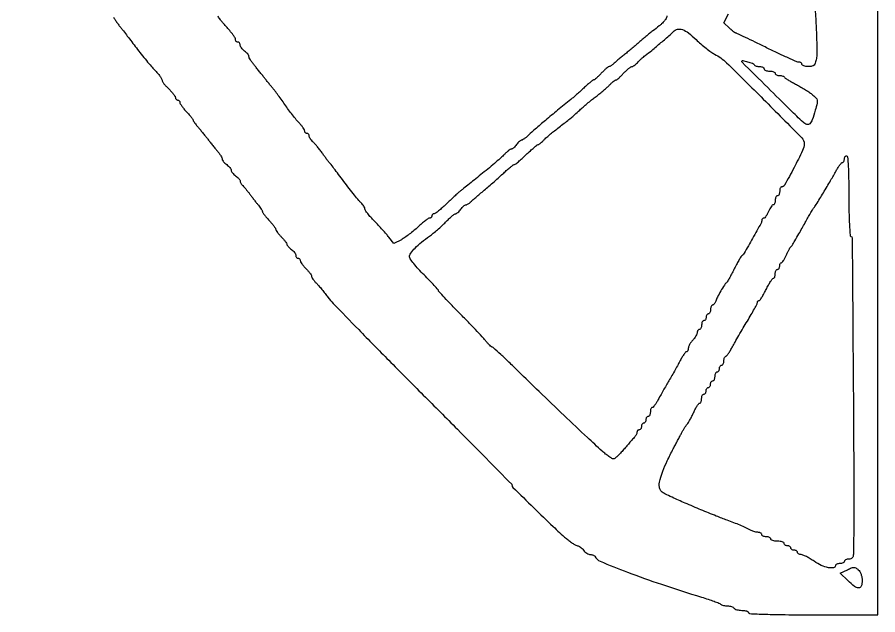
# Model space of a CAD drawing. Extents: x 57 to 443, y 375 to 2700.
# Drawn here: x 57.1 to 443, y 375 to 643.2 of the extents above; entities that cross this region are included whole.
import ezdxf

# ---------------------------------------------------------------- set-up
doc = ezdxf.new("R2010")
doc.units = 0

msp = doc.modelspace()

# ---------------------------------------------------------------- linework, layer by layer
for points in [[(57.051506, 2308.440691, 0.000008), (57.077585, 1547.715496, 0.000005), (57.123212, 784.070736, 0.04049)], [(100.196305, 643.25, 0.011109), (100.952865, 642.034113, 0.007037), (101.885679, 640.649618, 0.007067), (102.840667, 639.315045, 0.012946), (103.661912, 638.259338, -0.006384), (104.675932, 636.990534, -0.001315), (106.428812, 634.726612, -0.001383), (108.450949, 632.085617, -0.001301), (110.5, 629.379498, 0.006128), (112.652564, 626.592979, 0.005246), (114.985938, 623.710385, 0.00529), (117.16171, 621.135373, 0.015021), (118.75, 619.403493, -0.01567), (119.994532, 618.042909, -0.020195), (121.045313, 616.714298, -0.018403), (121.821998, 615.559235, -0.139691), (122, 614.934543, 0.141284), (122.173816, 614.33169, 0.022509), (122.88125, 613.31177, 0.023407), (123.851328, 612.155942, 0.018599), (125, 611, -0.018062), (126.148707, 609.846499, -0.022916), (127.11875, 608.698022, -0.021819), (127.828188, 607.687098, -0.143035), (128, 607.09879, 0.089824), (128.075976, 606.679287, 0.095294), (128.29375, 606.32277, 0.099782), (128.618491, 606.084236, 0.109085), (129, 606, -0.104567), (129.381563, 605.91932, -0.099082), (129.70625, 605.690319, -0.096551), (129.923859, 605.348188, -0.093772), (130, 604.945766, 0.136615), (130.163056, 604.360129, 0.017712), (130.879891, 603.262457, 0.019575), (131.848342, 601.996637, 0.015205), (132.995373, 600.695766, -0.008603), (134.143299, 599.428015, -0.012354), (135.112214, 598.26339, -0.008211), (135.873789, 597.267381, -0.158463), (135.995373, 596.90301, 0.138835), (136.097462, 596.55281, 0.012229), (136.611208, 595.775501, 0.015271), (137.286283, 594.866941, 0.011296), (138.085337, 593.90301, -0.004922), (139.039588, 592.781271, -0.002656), (140.193976, 591.381836, -0.002645), (141.355033, 589.943522, -0.00416), (142.335337, 588.69473, 0.002989), (143.326856, 587.42554, 0.001767), (144.524709, 585.921931, 0.001767), (145.731155, 584.429306, 0.003033), (146.748779, 583.19473, -0.017219), (147.609827, 582.087562, -0.020769), (148.337337, 580.989237, -0.019917), (148.866656, 580.028717, -0.116182), (148.998779, 579.470759, 0.13274), (149.13262, 578.977815, 0.03795), (149.587141, 578.320412, 0.035326), (150.234466, 577.627516, 0.031071), (151, 577, -0.031954), (151.765419, 576.370316, -0.035955), (152.4125, 575.670999, -0.038722), (152.86577, 575.004653, -0.13072), (153, 574.5, 0.13072), (153.13423, 573.995347, 0.038722), (153.5875, 573.329001, 0.035955), (154.234581, 572.629684, 0.031954), (155, 572, -0.025835), (155.765618, 571.385695, -0.031392), (156.4125, 570.732043, -0.032845), (156.873108, 570.128354, -0.147581), (157, 569.707812, 0.101072), (157.084336, 569.294867, 0.032773), (157.367187, 568.735877, 0.031141), (157.771623, 568.139898, 0.030396), (158.25, 567.593655, -0.018617), (158.864854, 566.924054, -0.006112), (159.720312, 565.894598, -0.006079), (160.64261, 564.727975, -0.006842), (161.5, 563.58389, 0.004724), (162.393358, 562.381232, 0.00326), (163.426562, 561.035737, 0.003287), (164.43712, 559.75481, 0.006716), (165.25, 558.765797, -0.016222), (165.920043, 557.918229, -0.020002), (166.485937, 557.084839, -0.018791), (166.900135, 556.359635, -0.120923), (167, 555.952746, 0.152182), (167.136571, 555.514428, 0.011281), (167.88125, 554.485867, 0.014844), (168.850827, 553.284179, 0.010694), (170, 552, -0.012224), (171.149038, 550.708038, -0.016535), (172.11875, 549.482539, -0.01353), (172.852977, 548.430398, -0.146591), (173, 547.939699, 0.142796), (173.136376, 547.471915, 0.018485), (173.734375, 546.605866, 0.020338), (174.542651, 545.610324, 0.015695), (175.5, 544.590909, -0.015258), (176.457376, 543.573251, -0.019909), (177.265625, 542.58303, -0.017884), (177.865346, 541.723098, -0.144293), (178, 541.266214, 0.149917), (178.125708, 540.856376, 0.031972), (178.5875, 540.260327, 0.030751), (179.234354, 539.612388, 0.025063), (180, 539, -0.038332), (180.765268, 538.353917, -0.039803), (181.4125, 537.606151, -0.043072), (181.860855, 536.871239, -0.115942), (182, 536.279241, 0.07663), (182.075344, 535.790518, 0.089631), (182.29375, 535.375777, 0.10076), (182.618634, 535.098521, 0.127083), (183, 535, -0.103674), (183.381574, 534.920022, -0.09892), (183.70625, 534.692898, -0.096788), (183.923826, 534.353602, -0.094588), (184, 533.954545, 0.131281), (184.148092, 533.400238, 0.023009), (184.734375, 532.481818, 0.023573), (185.542851, 531.442894, 0.019243), (186.5, 530.409091, -0.016788), (187.457284, 529.385273, -0.02138), (188.265625, 528.37642, -0.019947), (188.859613, 527.49475, -0.139131), (189, 527, 0.131914), (189.130913, 526.512429, 0.021636), (189.660937, 525.681667, 0.022517), (190.388528, 524.73675, 0.01818), (191.25, 523.788652, -0.015144), (192.317155, 522.628419, -0.006171), (193.700271, 520.989682, -0.006099), (195.144575, 519.190687, -0.007741), (196.431775, 517.493198, 0.033989), (198.749326, 514.748724, 0.000843), (210.198944, 502.962124, 0.001816), (223.711712, 489.198857, 0.001235), (239.181775, 473.63318, -0.000814), (254.448824, 458.297625, -0.001341), (267.303396, 445.273587, -0.000103), (278.803225, 433.554686, -0.196408), (279, 433.073077, 0.201026), (279.371, 432.187603, 0.000564), (288.725479, 423.004762, 0.003629), (297.360824, 414.668902, 0.011407), (303.323207, 409.25, 0.015184), (304.848039, 408.005531, 0.019207), (306.333376, 406.954688, 0.017557), (307.620095, 406.179523, 0.127458), (308.3129, 406, -0.118012), (308.891674, 405.861467, -0.042518), (309.616038, 405.4125, -0.039277), (310.35642, 404.765287, -0.037369), (311, 404, 0.049967), (311.67703, 403.234851, 0.044795), (312.516245, 402.5875, 0.047473), (313.383383, 402.144143, 0.094722), (314.137426, 402, -0.041312), (314.810959, 401.944255, -0.047729), (315.433077, 401.7784, -0.054059), (315.918976, 401.535275, -0.146735), (316.166667, 401.245617, 0.193599), (318.439279, 399.03193, 0.006017), (330.771909, 394.138062, 0.010759), (345.95266, 388.696014, 0.006662), (364, 382.927447, -0.005987), (366.941989, 381.991458, -0.008102), (369.575937, 381.070981, -0.005756), (371.750727, 380.242649, -0.084352), (372.45, 379.819927, 0.083588), (372.969902, 379.50456, 0.031749), (373.779226, 379.240854, 0.030362), (374.71333, 379.060428, 0.032536), (375.640983, 379, -0.040867), (376.544102, 378.926061, -0.0433), (377.405225, 378.70625, -0.047457), (378.105214, 378.384107, -0.123387), (378.5, 378, 0.146547), (378.934161, 377.614422, 0.040338), (379.8004, 377.29375, 0.037109), (380.887885, 377.073612, 0.031397), (382.059017, 377, -0.032276), (383.18562, 376.9272, -0.049716), (384.136086, 376.70625, -0.064068), (384.793368, 376.384097, -0.251914), (385, 376, 0.40177), (385.449709, 375.530681, 0.00205), (392.5, 375.258621, 0.006214), (401.508787, 375.060031, 0.002403), (414, 375), (443, 375), (443, 1537.5)], [(414.576087, 650.995184, 0.000314), (415.059001, 643.844742, -0.005356), (415.418269, 637.587068, -0.006559), (415.614593, 631.73226, -0.005549), (415.660337, 626.815763, -0.045945), (415.451796, 624.594742, -0.024815), (414.974066, 622.599981, -0.124714), (414.395832, 621.619466, -0.154251), (413.487775, 621.142406, -0.04444), (411.888709, 621, -0.032874), (410.782167, 621.072831, -0.050497), (409.848558, 621.29375, -0.065293), (409.203991, 621.616047, -0.249155), (409, 622, 0.137803), (408.892866, 622.381338, 0.100166), (408.591737, 622.70625, 0.086), (408.141335, 622.924999, 0.070251), (407.610168, 623, -0.102621), (406.652191, 623.19871, -0.002869), (402.76732, 624.909375, -0.005762), (398.213147, 627.009349, -0.003913), (393.075557, 629.5, 0.001439), (387.999913, 631.991714, 0.002291), (383.642528, 634.090625, 0.000475), (379.801902, 635.914508, 0.111056), (379.421745, 636, -0.155461), (379.115225, 636.097665, -0.009614), (378.337304, 636.672199, -0.013516), (377.427292, 637.411697, -0.009562), (376.444842, 638.288339), (373.976971, 640.576677), (375.988486, 644.740032, 0.007034)], [(348.395585, 643.80544, -0.145315), (348.296355, 643.018669, -0.062163), (347.747679, 642.099666, -0.01176), (346.796174, 640.937171, -0.032463), (346.056571, 640.181033, -0.01637), (344.999127, 639.292503, -0.001252), (342.066954, 637, 0.005594), (340.630224, 635.856461, 0.00344), (338.962924, 634.479475, 0.003448), (337.332305, 633.094561, 0.006157), (336.013489, 631.930128, -0.006407), (334.660521, 630.736742, -0.003168), (332.913679, 629.254431, -0.003143), (331.081839, 627.73934, -0.004592), (329.448108, 626.430128, 0.003499), (327.927029, 625.216642, 0.003601), (326.437773, 623.993538, 0.003484), (325.161803, 622.914967, 0.015271), (324.432464, 622.25, -0.023713), (323.889553, 621.771533, -0.026809), (323.324803, 621.367188, -0.027479), (322.81391, 621.079524, -0.114971), (322.472638, 621, 0.1679), (322.082385, 620.865152, 0.011779), (321.176086, 620.11875, 0.015639), (320.122328, 619.149243, 0.011096), (319, 618, -0.010471), (317.880422, 616.850703, -0.014898), (316.835105, 615.88125, -0.010826), (315.936771, 615.130234, -0.170284), (315.565457, 615, 0.16286), (315.18003, 614.871038, 0.008234), (314.120998, 614.045313, 0.012475), (312.883426, 612.995166, 0.008652), (311.535811, 611.75, -0.005513), (310.029208, 610.340296, -0.003902), (308.308188, 608.789698, -0.003938), (306.640413, 607.333791, -0.008307), (305.319145, 606.236205, 0.002884), (299.402149, 601.428423, 0.003541), (293.935611, 596.868798, 0.003725), (289.354645, 592.933539, 0.012369), (286.426922, 590.25, -0.016282), (285.472073, 589.388441, -0.020722), (284.534859, 588.660938, -0.019191), (283.71813, 588.125531, -0.136307), (283.266214, 588, 0.149917), (282.856376, 587.874292, 0.031972), (282.260327, 587.4125, 0.030751), (281.612388, 586.765646, 0.025063), (281, 586, -0.026646), (280.383675, 585.234411, -0.032051), (279.724006, 584.5875, -0.033731), (279.112214, 584.128064, -0.145178), (278.680451, 584, 0.14862), (278.195182, 583.852501, 0.018025), (277.281548, 583.191649, 0.020127), (276.230677, 582.302005, 0.015318), (275.15121, 581.248166, -0.018815), (273.656162, 579.80889, -0.004558), (271.075668, 577.54721, -0.004669), (268.06579, 575.005859, -0.004628), (265, 572.513446, 0.00008), (261.990194, 570.11168, 0.000095), (259.149104, 567.842919, 0.000082), (256.75263, 565.927815, 0.000612), (255.613971, 565.01528, 0.014161), (254.612808, 564.163167, 0.003429), (253.007776, 562.696676, 0.003515), (251.189301, 560.988231, 0.003488), (249.390286, 559.25, -0.010989), (247.65396, 557.621989, -0.0153), (246.025337, 556.248438, -0.011682), (244.62883, 555.194104, -0.157103), (244.026316, 555, 0.096416), (243.634594, 554.923755, 0.09729), (243.30148, 554.70625, 0.098538), (243.078448, 554.3816, 0.101724), (243, 554, -0.098831), (242.92382, 553.618359, -0.097896), (242.706845, 553.29375, -0.097993), (242.382887, 553.07635, -0.099246), (242.002025, 553, 0.151884), (241.415382, 552.817588, 0.011813), (240.068525, 551.842669, 0.015276), (238.49621, 550.569305, 0.011057), (236.821311, 549.06015, -0.014426), (234.977237, 547.420937, -0.011411), (232.893916, 545.753455, -0.011576), (230.888044, 544.293977, -0.027973), (229.32509, 543.335871), (226.011607, 541.551443), (223.755804, 544.435822, 0.012905), (222.598259, 545.839696, 0.0049), (220.914205, 547.74003, 0.004849), (219.04249, 549.770933, 0.005911), (217.25, 551.633785, -0.012462), (215.622164, 553.370495, -0.016957), (214.248437, 555.020715, -0.013869), (213.207817, 556.440277, -0.152371), (213, 557.106389, 0.105721), (212.881074, 557.662551, 0.03529), (212.485938, 558.400027, 0.033287), (211.919701, 559.178311, 0.032327), (211.25, 559.882705, -0.032775), (210.251551, 560.934759, -0.004084), (208.255719, 563.374919, -0.004799), (205.934272, 566.318373, -0.003959), (203.514151, 569.5, 0.001406), (201.179565, 572.601916, 0.002105), (199.121461, 575.296875, 0.000864), (197.344588, 577.595158, 0.046067), (196.965972, 578, -0.047677), (196.635111, 578.356065, -0.003822), (195.862539, 579.38125, -0.005138), (194.961164, 580.623035, -0.00392), (193.999261, 582, 0.011534), (192.946932, 583.45859, 0.009855), (191.77317, 584.946956, 0.009971), (190.652148, 586.258018, 0.027693), (189.797441, 587.117295, -0.031605), (189.109572, 587.81974, -0.033215), (188.527998, 588.592242, -0.035241), (188.121427, 589.321731, -0.109941), (188, 589.867295, 0.087025), (187.924148, 590.299803, 0.094286), (187.70625, 590.667268, 0.100182), (187.381472, 590.913062, 0.112508), (187, 591, -0.103674), (186.618426, 591.079978, -0.09892), (186.29375, 591.307102, -0.096788), (186.076174, 591.646398, -0.094588), (186, 592.045455, 0.123584), (185.862763, 592.592213, 0.024496), (185.339063, 593.464246, 0.024575), (184.611355, 594.443783, 0.020696), (183.75, 595.407298, -0.021132), (182.621644, 596.671698, -0.006093), (180.985937, 598.71877, -0.006117), (179.196479, 601.073958, -0.006482), (177.5, 603.427595, 0.003174), (175.833967, 605.771528, 0.00316), (174.13587, 608.097603, 0.003095), (172.626538, 610.11171, 0.01238), (171.664663, 611.315752, -0.00386), (170.807345, 612.352194, -0.001902), (169.732587, 613.682425, -0.001887), (168.627277, 615.071878, -0.002752), (167.664663, 616.30527, 0.002989), (166.673144, 617.57446, 0.001767), (165.475291, 619.078069, 0.001767), (164.268845, 620.570694, 0.003033), (163.251221, 621.80527, -0.017219), (162.390173, 622.912438, -0.020769), (161.662663, 624.010763, -0.019917), (161.133344, 624.971283, -0.116182), (161.001221, 625.529241, 0.13274), (160.86738, 626.022185, 0.03795), (160.412859, 626.679588, 0.035326), (159.765534, 627.372484, 0.031071), (159, 628, -0.038332), (158.234732, 628.646083, -0.039803), (157.5875, 629.393849, -0.043072), (157.139145, 630.128761, -0.115942), (157, 630.720759, 0.07663), (156.924656, 631.209482, 0.089631), (156.70625, 631.624223, 0.10076), (156.381366, 631.901479, 0.127083), (156, 632, -0.09787), (155.618345, 632.075427, -0.097662), (155.29375, 632.290392, -0.098215), (155.076384, 632.61131, -0.100219), (155, 632.988569, 0.130073), (154.76834, 633.864002, 0.029989), (153.927935, 635.154186, 0.016344), (152.352537, 637.142718, 0.002745), (149.191494, 640.834018, -0.016699), (148.194704, 642.065995, -0.010395), (147.10563, 643.572058, -0.010427)]]:
    msp.add_lwpolyline(points, format="xyb")
for points in [[(361.5, 633.13829, 0.013456), (363.656678, 631.161427, 0.011953), (366.001909, 629.221447, 0.012089), (368.196261, 627.577306, 0.035675), (369.804371, 626.59682, -0.074456), (375.127199, 622.757698, -0.003172), (391.652584, 606.415267, -0.001486), (408.889104, 589.048989, -0.197756), (409.995815, 586.342798, -0.112772), (409.298227, 583.320858, -0.008263), (405.429471, 575.6666, -0.004927), (401.198451, 567.817018, -0.273148), (399.814477, 567, 0.223628), (399.502672, 566.853202, 0.076155), (399.239253, 566.4125, 0.057925), (399.059584, 565.765852, 0.038842), (399, 565, -0.048028), (398.926307, 564.234582, -0.068025), (398.70625, 563.5875, -0.088204), (398.381882, 563.151477, -0.191087), (398, 563, 0.191087), (397.618118, 562.848523, 0.088204), (397.29375, 562.4125, 0.068025), (397.073693, 561.765418, 0.048028), (397, 561, -0.042005), (396.93556, 560.234294, -0.061586), (396.741888, 559.5875, -0.080913), (396.457343, 559.14883, -0.211547), (396.12132, 559, 0.208074), (395.70534, 558.819057, 0.033695), (395.135727, 558.11875, 0.032352), (394.540069, 557.148944, 0.023358), (394, 556, -0.023358), (393.459931, 554.851056, -0.032352), (392.864273, 553.88125, -0.033695), (392.29466, 553.180943, -0.208074), (391.87868, 553, 0.102925), (391.54339, 552.930242, 0.098778), (391.258112, 552.732054, 0.096983), (391.066956, 552.43601, 0.095283), (391, 552.087844, -0.126887), (390.656462, 550.755918, -0.002046), (386.84917, 543.932447, -0.00242), (383.026202, 537.22246, -0.102929), (381.936924, 536, 0.098353), (381.560765, 535.585474, 0.005161), (380.649041, 534.03125, 0.007983), (379.607279, 532.143343, 0.005708), (378.5, 530, -0.004958), (377.396766, 527.856609, -0.006975), (376.367344, 525.96875, -0.004338), (375.469347, 524.407052, -0.090423), (375.118855, 524, 0.081982), (374.204383, 522.973269, 0.009338), (372.58825, 520.309629, 0.011542), (371.075526, 517.564149, 0.043381), (370.321721, 515.75, -0.042985), (370.044108, 515.080385, -0.052305), (369.670274, 514.514063, -0.061039), (369.261919, 514.125234, -0.161118), (368.883369, 514, 0.2107), (368.545576, 513.851041, 0.081235), (368.25949, 513.4125, 0.061847), (368.064796, 512.765695, 0.042236), (368, 512, -0.048028), (367.926307, 511.234582, -0.068025), (367.70625, 510.5875, -0.088204), (367.381882, 510.151477, -0.191087), (367, 510, 0.148195), (366.618646, 509.884432, 0.098894), (366.29375, 509.559375, 0.082425), (366.074694, 509.073457, 0.064853), (366, 508.5, -0.064853), (365.925306, 507.926543, -0.082425), (365.70625, 507.440625, -0.098894), (365.381354, 507.115568, -0.148195), (365, 507, 0.191087), (364.618118, 506.848523, 0.088204), (364.29375, 506.4125, 0.068025), (364.073693, 505.765418, 0.048028), (364, 505, -0.048028), (363.926307, 504.234582, -0.068025), (363.70625, 503.5875, -0.088204), (363.381882, 503.151477, -0.191087), (363, 503, 0.130232), (362.618647, 502.898958, 0.100668), (362.29375, 502.614765, 0.088576), (362.07524, 502.189641, 0.07466), (362, 501.688561, -0.101307), (361.867297, 501.04033, -0.030131), (361.4125, 500.131751, -0.028874), (360.765446, 499.148584, -0.027562), (360, 498.230375, 0.032092), (359.23461, 497.29515, 0.031223), (358.5875, 496.261326, 0.032799), (358.136887, 495.282083, 0.091681), (358, 494.541813, -0.049961), (357.940899, 493.95182, -0.069945), (357.764784, 493.452908, -0.090095), (357.504957, 493.117229, -0.18517), (357.199266, 493, 0.226165), (356.780617, 492.800425, 0.016385), (355.986014, 491.751562, 0.020382), (355.09648, 490.378355, 0.013863), (354.193482, 488.75, -0.005507), (353.135769, 486.765157, -0.002762), (351.758024, 484.279688, -0.002742), (350.304414, 481.724112, -0.004054), (348.999016, 479.5, 0.00318), (347.730664, 477.347633, 0.002547), (346.3913, 475.014063, 0.002574), (345.174413, 472.842677, 0.006535), (344.319588, 471.25, -0.018407), (343.612868, 470.005122, -0.025876), (342.886673, 468.954687, -0.024293), (342.225276, 468.177685, -0.207144), (341.814788, 468, 0.223568), (341.502866, 467.853191, 0.076179), (341.239344, 467.4125, 0.057943), (341.059608, 466.765852, 0.038857), (341, 466, -0.048028), (340.926307, 465.234582, -0.068025), (340.70625, 464.5875, -0.088204), (340.381882, 464.151477, -0.191087), (340, 464, 0.148195), (339.618646, 463.884432, 0.098894), (339.29375, 463.559375, 0.082425), (339.074694, 463.073457, 0.064853), (339, 462.5, -0.064853), (338.925306, 461.926543, -0.082425), (338.70625, 461.440625, -0.098894), (338.381354, 461.115568, -0.148195), (338, 461, 0.148195), (337.618646, 460.884432, 0.098894), (337.29375, 460.559375, 0.082425), (337.074694, 460.073457, 0.064853), (337, 459.5, -0.064853), (336.925306, 458.926543, -0.082425), (336.70625, 458.440625, -0.098894), (336.381354, 458.115568, -0.148195), (336, 458, 0.106313), (335.618459, 457.917947, 0.099376), (335.29375, 457.685268, 0.096076), (335.076077, 457.337584, 0.09221), (335, 456.928571, -0.085843), (334.912861, 456.424767, -0.034782), (334.632812, 455.78406, -0.033129), (334.228359, 455.121169, -0.036019), (333.75, 454.536923, 0.008685), (333.0575, 453.779596, 0.00172), (331.845703, 452.397689, 0.001821), (330.445598, 450.778044, 0.001693), (329.022607, 449.108351, -0.015095), (327.607072, 447.534857, -0.020409), (326.229792, 446.206828, -0.017883), (325.028397, 445.214017, -0.165194), (324.398299, 445, -0.137191), (323.747218, 445.182071, -0.015495), (322.449806, 446.025336, -0.017847), (320.94374, 447.153767, -0.01361), (319.375692, 448.490505, -0.005523), (312.797366, 454.547972, -0.001413), (302.287531, 464.498572, -0.001511), (291.15599, 475.161927, -0.002491), (281.819624, 484.25, 0.002832), (277.578231, 488.372959, 0.00449), (273.893862, 491.850974, 0.001202), (270.657308, 494.837316, 0.17672), (270.192713, 495.02991, -0.168309), (269.802443, 495.184273, -0.013444), (268.969109, 495.940648, -0.017004), (268.008096, 496.92603, -0.012195), (267, 498.088291, 0.014232), (265.498627, 499.805085, 0.002395), (262.517187, 502.993851, 0.002619), (258.974716, 506.70731, 0.002324), (255.25, 510.535325, -0.002689), (251.704061, 514.18494, -0.004291), (248.717187, 517.346273, -0.001051), (246.142516, 520.130323, -0.188238), (246, 520.495463, 0.18639), (245.862358, 520.851869, 0.002081), (244.090625, 522.787325, 0.006099), (241.991461, 525.006459, 0.003894), (239.5, 527.537037, -0.011597), (237.010182, 530.145111, -0.016042), (234.909375, 532.604482, -0.012578), (233.304554, 534.71687, -0.157415), (233, 535.660255, -0.16047), (233.529002, 537.266102, -0.032903), (235.483759, 539.576371, -0.029512), (238.348104, 542.211658, -0.018183), (242, 544.978666, 0.017337), (243.603084, 546.189046, 0.008648), (245.550407, 547.824866, 0.008574), (247.510702, 549.59023, 0.012492), (249.171599, 551.217773, -0.010855), (250.640528, 552.666661, -0.015266), (252.016599, 553.888971, -0.011441), (253.19817, 554.830627, -0.163945), (253.70084, 555, 0.146963), (254.124246, 555.127198, 0.033074), (254.729995, 555.5875, 0.031562), (255.385181, 556.23439, 0.026042), (256, 557, -0.025835), (256.614305, 557.765618, -0.031392), (257.267957, 558.4125, -0.032845), (257.871646, 558.873108, -0.147581), (258.292188, 559, 0.101383), (258.704402, 559.084451, 0.033093), (259.260575, 559.367188, 0.031417), (259.852645, 559.771626, 0.030693), (260.394269, 560.25, -0.015609), (261.152235, 560.96126, -0.00245), (262.695273, 562.307812, -0.002721), (264.531318, 563.876911, -0.002371), (266.470175, 565.5, 0.004863), (268.603782, 567.304283, 0.00317), (271.033165, 569.426563, 0.003188), (273.376577, 571.526869, 0.006076), (275.228934, 573.25, -0.008738), (276.789984, 574.686717, -0.012575), (278.224737, 575.898438, -0.008365), (279.452306, 576.850066, -0.162076), (279.902699, 577, 0.16809), (280.363542, 577.159431, 0.006336), (281.804556, 578.321875, 0.010809), (283.485456, 579.775724, 0.007332), (285.338659, 581.5, -0.006105), (287.182975, 583.224468, -0.009188), (288.836232, 584.678125, -0.004676), (290.25871, 585.860576, -0.172728), (290.650264, 586, 0.146057), (290.981354, 586.098824, 0.021129), (291.56008, 586.514063, 0.022456), (292.219006, 587.079894, 0.017513), (292.883688, 587.75, -0.023422), (293.794653, 588.646956, -0.006033), (295.348184, 590.006074, -0.006128), (297.159864, 591.514854, -0.0062), (299.000984, 592.972806, 0.000887), (303.445609, 596.416229, 0.007443), (305.426589, 598.004478, 0.011485), (307.025817, 599.389276, 0.003765), (309.318208, 601.5, -0.008985), (310.817861, 602.852155, -0.005015), (312.689065, 604.446646, -0.005001), (314.614311, 606.021726, -0.008089), (316.2867, 607.318369, 0.008662), (317.903791, 608.575107, 0.006343), (319.655876, 610.023134, 0.006412), (321.280649, 611.43722, 0.0141), (322.47746, 612.568369, -0.012295), (323.455812, 613.499754, -0.016819), (324.384046, 614.285708, -0.013619), (325.182536, 614.88235, -0.15484), (325.553336, 615, 0.169523), (325.930707, 615.131732, 0.011129), (326.831544, 615.88125, 0.015136), (327.879548, 616.85072, 0.010669), (329, 618, -0.014465), (330.137285, 619.148967, -0.019375), (331.236695, 620.11875, -0.016841), (332.190402, 620.844378, -0.155416), (332.678969, 621, 0.124435), (333.120551, 621.111625, 0.02959), (333.770568, 621.514063, 0.028632), (334.483955, 622.080141, 0.024866), (335.164151, 622.75, -0.014203), (335.921785, 623.528625, -0.008132), (336.877204, 624.426562, -0.008118), (337.868065, 625.298941, -0.013362), (338.736889, 626, 0.009702), (341.609325, 628.283283, 0.003178), (345.753673, 631.755502, 0.002263), (349.826721, 635.244117, 0.025647), (351.358553, 636.711963, -0.153324), (353.191537, 637.739845, -0.13725), (355.373372, 637.595633, -0.081106), (358.070944, 636.119654, -0.026587)], [(387.573795, 621.880598, 0.12199), (387.919468, 621.542417, 0.04782), (388.528327, 621.258676, 0.043662), (389.276142, 621.065126, 0.041523), (390.059017, 621, -0.049547), (390.801778, 620.926216, -0.069539), (391.429836, 620.70625, -0.089706), (391.852535, 620.381787, -0.186414), (392, 620, 0.226478), (392.182831, 619.617064, 0.074992), (392.734375, 619.29375, 0.057076), (393.542644, 619.073116, 0.038131), (394.5, 619, -0.038131), (395.457356, 618.926884, -0.057076), (396.265625, 618.70625, -0.074992), (396.817169, 618.382936, -0.226478), (397, 618, 0.184457), (397.145793, 617.61825, 0.090315), (397.563021, 617.29375, 0.070178), (398.183242, 617.073823, 0.050201), (398.916667, 617, -0.036404), (399.674758, 616.944732, -0.044078), (400.368229, 616.779688, -0.049842), (400.906393, 616.538485, -0.15923), (401.166667, 616.25, 0.13975), (401.498805, 615.852394, 0.00958), (402.740091, 615.042665, 0.013086), (404.285831, 614.13141, 0.009428), (406.05492, 613.193116, -0.012241), (408.008753, 612.14271, -0.009105), (410.114497, 610.891961, -0.009215), (412.058478, 609.638754, -0.020526), (413.478486, 608.598854, -0.025687), (415.226993, 607.051319, -0.148506), (415.811858, 605.980928, -0.108965), (415.795565, 604.606302, -0.010916), (414.975746, 601.405738, -0.016027), (413.634024, 597.138547, -0.11513), (412.48435, 595.328768, -0.282893), (411.175444, 595.030258, -0.107189), (409.5, 596.036202, -0.005884), (403.799875, 601.519894, -0.001143), (393.651307, 611.561533, -0.000068), (382.159546, 622.987439, -0.199624), (382, 623.371132, -0.470517), (382.409942, 623.710319, -0.018243), (384.589495, 623.211882, -0.020832), (386.773073, 622.529331, -0.169754)], [(430, 563.083333, 0.004466), (430.06462, 555.848687, 0.008677), (430.268051, 550.07466, 0.003504), (430.548497, 545.373211, 0.301168), (430.960317, 544.833333, -0.317279), (431.499315, 544.081895, -0.000041), (431.967339, 483.207177, -0.000973), (432.269296, 429.857803, -0.00592), (432.044931, 402.25, -0.057374), (431.90699, 401.231297, -0.12273), (431.533506, 400.536866, -0.134151), (430.903834, 400.136458, -0.075063), (430, 400, 0.048028), (429.234582, 399.926307, 0.068025), (428.5875, 399.70625, 0.088204), (428.151477, 399.381882, 0.191087), (428, 399, -0.191087), (427.848523, 398.618118, -0.088204), (427.4125, 398.29375, -0.068025), (426.765418, 398.073693, -0.048028), (426, 398, 0.048028), (425.234582, 397.926307, 0.068025), (424.5875, 397.70625, 0.088204), (424.151477, 397.381882, 0.191087), (424, 397, -0.377111), (423.169895, 396.055912, -0.08415), (420.838789, 396.148251, -0.056052), (417.673471, 397.195385, -0.042819), (414.5, 399, 0.015381), (412.715502, 400.148546, 0.018196), (410.959366, 401.11875, 0.017276), (409.434685, 401.825022, 0.100145), (408.569825, 402, -0.061834), (407.969562, 402.074519, -0.080214), (407.461136, 402.29375, -0.097807), (407.120828, 402.618615, -0.154619), (407, 403, 0.148195), (406.884432, 403.381354, 0.098894), (406.559375, 403.70625, 0.082425), (406.073457, 403.925306, 0.064853), (405.5, 404, -0.064853), (404.926543, 404.074694, -0.082425), (404.440625, 404.29375, -0.098894), (404.115568, 404.618646, -0.148195), (404, 405, 0.148195), (403.884432, 405.381354, 0.098894), (403.559375, 405.70625, 0.082425), (403.073457, 405.925306, 0.064853), (402.5, 406, -0.064853), (401.926543, 406.074694, -0.082425), (401.440625, 406.29375, -0.098894), (401.115568, 406.618646, -0.148195), (401, 407, 0.254951), (400.790443, 407.384262, 0.06271), (400.11875, 407.70625, 0.048861), (399.149251, 407.927234, 0.031626), (398, 408, -0.031626), (396.850749, 408.072766, -0.048861), (395.88125, 408.29375, -0.06271), (395.209557, 408.615738, -0.254951), (395, 409, 0.191087), (394.848523, 409.381882, 0.088204), (394.4125, 409.70625, 0.068025), (393.765418, 409.926307, 0.048028), (393, 410, -0.048028), (392.234582, 410.073693, -0.068025), (391.5875, 410.29375, -0.088204), (391.151477, 410.618118, -0.191087), (391, 411, 0.149454), (390.883405, 411.381359, 0.098698), (390.555389, 411.70625, 0.081991), (390.065097, 411.925341, 0.064244), (389.486431, 412, -0.044353), (388.782422, 412.062574, -0.022025), (387.907397, 412.259478, -0.021669), (387.011983, 412.545035, -0.029643), (386.236431, 412.883329, 0.009648), (383.862322, 414.033936, 0.007869), (381.279451, 415.175799, 0.00739), (378.491543, 416.307919, 0.006176), (375.5, 417.429188, -0.008715), (370.586305, 419.299411, -0.003201), (363.710688, 422.105711, -0.003257), (356.598393, 425.116345, -0.005687), (350.75, 427.716282, -0.01218), (347.526682, 429.289455, -0.070632), (345.989334, 430.385679, -0.126058), (345.252849, 431.561602, -0.077339), (345, 433.1865, -0.070465), (345.364428, 435.759553, -0.021715), (346.617678, 439.481241, -0.018446), (348.586201, 444.071501, -0.010369), (351.294358, 449.5, -0.000025), (352.211927, 451.247373, -0.000018), (353.233736, 453.192847, -0.000018), (354.203987, 455.039832, -0.00004), (354.947279, 456.454374, -0.010029), (355.617476, 457.669732, -0.009527), (356.347055, 458.878452, -0.009518), (357.032634, 459.92225, -0.032912), (357.532057, 460.557859, 0.048005), (358.044877, 461.252637, 0.009656), (358.810206, 462.587458, 0.010116), (359.642354, 464.181751, 0.009298), (360.433931, 465.853485, -0.015884), (361.211934, 467.442118, -0.023267), (362.003627, 468.781961, -0.020211), (362.725171, 469.791308, -0.231442), (363.151874, 470, 0.217184), (363.476367, 470.147927, 0.078729), (363.750863, 470.5875, 0.059865), (363.937874, 471.234224, 0.040497), (364, 472, -0.048028), (364.073693, 472.765418, -0.068025), (364.29375, 473.4125, -0.088204), (364.618118, 473.848523, -0.191087), (365, 474, 0.148195), (365.381354, 474.115568, 0.098894), (365.70625, 474.440625, 0.082425), (365.925306, 474.926543, 0.064853), (366, 475.5, -0.064853), (366.074694, 476.073457, -0.082425), (366.29375, 476.559375, -0.098894), (366.618646, 476.884432, -0.148195), (367, 477, 0.148195), (367.381354, 477.115568, 0.098894), (367.70625, 477.440625, 0.082425), (367.925306, 477.926543, 0.064853), (368, 478.5, -0.064853), (368.074694, 479.073457, -0.082425), (368.29375, 479.559375, -0.098894), (368.618646, 479.884432, -0.148195), (369, 480, 0.191087), (369.381882, 480.151477, 0.088204), (369.70625, 480.5875, 0.068025), (369.926307, 481.234582, 0.048028), (370, 482, -0.048028), (370.073693, 482.765418, -0.068025), (370.29375, 483.4125, -0.088204), (370.618118, 483.848523, -0.191087), (371, 484, 0.148195), (371.381354, 484.115568, 0.098894), (371.70625, 484.440625, 0.082425), (371.925306, 484.926543, 0.064853), (372, 485.5, -0.064853), (372.074694, 486.073457, -0.082425), (372.29375, 486.559375, -0.098894), (372.618646, 486.884432, -0.148195), (373, 487, 0.191087), (373.381882, 487.151477, 0.088204), (373.70625, 487.5875, 0.068025), (373.926307, 488.234582, 0.048028), (374, 489, -0.038167), (374.058548, 489.765883, -0.057119), (374.235216, 490.4125, -0.075051), (374.494109, 490.853707, -0.226332), (374.800734, 491, 0.226013), (375.219553, 491.199508, 0.016363), (376.015235, 492.248438, 0.020364), (376.906142, 493.621646, 0.013852), (377.810769, 495.25, -0.008318), (378.963367, 497.379892, -0.002906), (380.690015, 500.406249, -0.002885), (382.62903, 503.715207, -0.003365), (384.510035, 506.835102, 0.005171), (386.230404, 509.712014, 0.007548), (387.681073, 512.28427, 0.004127), (388.85014, 514.47523, 0.121061), (389, 515.085102, -0.080239), (389.056635, 515.435743, -0.089779), (389.220312, 515.735816, -0.098463), (389.463907, 515.939364, -0.120339), (389.75, 516.015549, 0.237847), (390.147388, 516.226362, 0.011796), (390.998428, 517.490713, 0.016919), (391.95481, 519.104364, 0.011216), (392.946775, 521.015549, -0.012136), (393.942593, 522.925549, -0.018235), (394.910758, 524.535818, -0.013391), (395.774101, 525.785446, -0.239275), (396.196775, 526, 0.225839), (396.504339, 526.146386, 0.075254), (396.764053, 526.5875, 0.057266), (396.941264, 527.234123, 0.038289), (397, 528, -0.048028), (397.073693, 528.765418, -0.068025), (397.29375, 529.4125, -0.088204), (397.618118, 529.848523, -0.191087), (398, 530, 0.148195), (398.381354, 530.115568, 0.098894), (398.70625, 530.440625, 0.082425), (398.925306, 530.926543, 0.064853), (399, 531.5, -0.04842), (399.055722, 532.074049, -0.06842), (399.222042, 532.559375, -0.088604), (399.467248, 532.886296, -0.189864), (399.755889, 533, 0.224551), (400.12766, 533.17583, 0.024645), (400.705097, 533.954687, 0.026312), (401.329091, 535.00499, 0.018274), (401.925776, 536.25, -0.008634), (402.509671, 537.531118, -0.010956), (403.09482, 538.692188, -0.009108), (403.620846, 539.639366, -0.083762), (403.919887, 540, 0.074529), (404.576253, 540.762629, 0.007323), (405.841115, 542.838589, 0.006431), (407.632985, 545.970224, 0.001719), (410.403114, 551, -0.003647), (411.614332, 553.179298, -0.004594), (412.768774, 555.178125, -0.003686), (413.763862, 556.836998, -0.036242), (414.237323, 557.5, 0.035804), (415.377497, 559.093674, 0.001919), (418.604439, 564.409346, 0.003372), (421.851092, 569.88736, 0.006831), (424.317818, 574.25, -0.015591), (425.163643, 575.686594, -0.022392), (426.007163, 576.898438, -0.019332), (426.762666, 577.811006, -0.213305), (427.185523, 578, 0.178309), (427.496363, 578.114492, 0.092143), (427.760747, 578.440625, 0.072202), (427.939768, 578.926093, 0.052332), (428, 579.5, -0.064853), (428.074694, 580.073457, -0.082425), (428.29375, 580.559375, -0.098894), (428.618646, 580.884432, -0.148195), (429, 581, -0.392362), (429.453577, 580.579302, -0.004856), (429.736047, 576.270833, -0.009858), (429.938096, 570.667083, -0.004081)], [(436, 390.345012, -0.081423), (435.59925, 387.900418, -0.32284), (434.431742, 387.064691, -0.168659), (432.512622, 387.738081, -0.028448), (429.567165, 390.366169), (426.200996, 393.732337), (429.350498, 395.252476, -0.017451), (431.204357, 396.06878, -0.096346), (432.270896, 396.271444, -0.133982), (433.161392, 396.024326, -0.046283), (434.25, 395.23132, -0.080973), (434.943263, 394.386417, -0.045438), (435.504015, 393.178815, -0.042523), (435.875088, 391.777807, -0.043508)]]:
    msp.add_lwpolyline(points, format="xyb", close=True)

doc.saveas('drawing.dxf')
